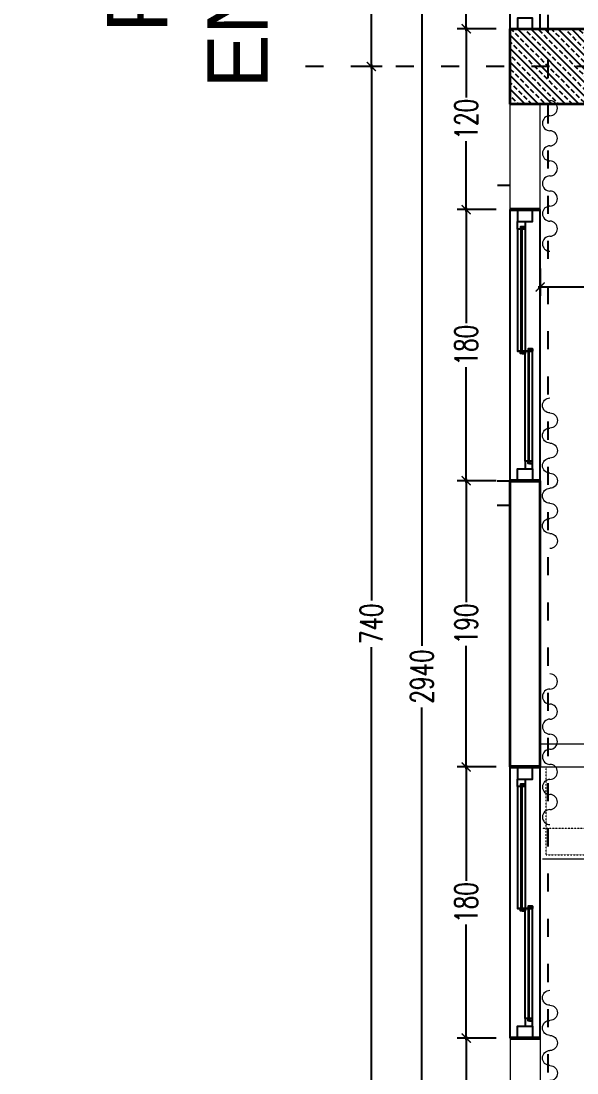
# Model space of a CAD drawing. Header units: centimetres. Extents: x -3207095 to 15275363, y -32656 to 4798027.
# Drawn here: x 681582 to 681951, y 4438024 to 4438722 of the extents above; entities that cross this region are included whole.
import ezdxf

# ---------------------------------------------------------------- set-up
doc = ezdxf.new("R2010")
doc.units = ezdxf.units.CM
for name, pattern in [('ACAD_ISO03W100', [30, 12, -18]), ('DASHED2', [0.375, 0.25, -0.125]), ('DUZ', [500, 500])]:
    doc.linetypes.add(name, pattern=pattern)
doc.layers.get('0').update_dxf_attribs({"color": 1, "linetype": 'DUZ'})
for name, color, linetype in [('AGAC', 116, 'Continuous'), ('DIM', 1, 'DUZ'), ('KOLTAR_F', 145, 'Continuous'), ('PEN', 161, 'Continuous'), ('söve', 26, 'DUZ')]:
    doc.layers.add(name, color=color, linetype=linetype)
for name, color, linetype, lineweight in [('cam', 143, 'Continuous', 20), ('DUV', 220, 'Continuous', 50), ('DUVAR', 7, 'Continuous', 35), ('FE_PERDE', 205, 'Continuous', 15), ('Fix & Furniture', 144, 'Continuous', 13), ('gor25', 142, 'Continuous', 25), ('iç duvar', 7, 'Continuous', 50), ('KOLON_F', 3, 'Continuous', 35)]:
    doc.layers.add(name, color=color, linetype=linetype, lineweight=lineweight)
doc.styles.add('DIM', font='ROMANSTW.SHX', dxfattribs={"width": 0.7})
doc.dimstyles.new('1_100', dxfattribs={"dimtxt": 15, "dimasz": 6, "dimexe": 6, "dimexo": 0, "dimgap": 2, "dimtad": 0, "dimdec": 1, "dimzin": 11, "dimdsep": 46, "dimtxsty": 'DIM', "dimblk": 'ARCHTICK', "dimcen": 3, "dimdle": 1.25, "dimclrt": 2, "dimadec": 0, "dimazin": 0, "dimtfac": 1.25, "dimtdec": 1, "dimtix": 1, "dimtofl": 0, "dimtmove": 1, "dimatfit": 3, "dimldrblk": 'ARCHTICK', "dimfxl": 20, "dimfxlon": 1, "dimtolj": 1, "dimtzin": 0, "dimarcsym": 0})

# ---------------------------------------------------------------- blocks, each defined once
blk = doc.blocks.new('GEN_BLOCK00601')
at = {"linetype": 'Continuous', "ltscale": 50}
for centre, start, end in [((50, 50), 0, 180), ((250, 50), 0, 180), ((450, 50), 0, 180), ((650, 50), 0, 180), ((850, 50), 0, 180), ((150, 50), 180, 0), ((350, 50), 180, 0), ((550, 50), 180, 0), ((750, 50), 180, 0), ((950, 50), 180, 0)]:
    blk.add_arc(centre, 50, start, end, dxfattribs=at)
for tag in ['Sfb', 'FLOOR']:
    blk.add_attdef(tag, (0, 0), '', height=1)
blk = doc.blocks.new('_ArchTick')
at = {"color": 0, "linetype": 'ByBlock', "const_width": 0.15}
blk.add_lwpolyline([(-0.5, -0.5), (0.5, 0.5)], dxfattribs=at)
blk = doc.blocks.new('*D5594')
at = {"layer": 'Defpoints', "color": 0, "linetype": 'Continuous', "lineweight": 5, "transparency": 16777216}
for p in [(681906.79, 4438895.94), (681877.68, 4438716.93), (681906.79, 4438716.93)]:
    blk.add_point(p, dxfattribs=at)
at = {"layer": 'DIM', "color": 0, "linetype": 'Continuous', "lineweight": -2, "transparency": 16777216}
for p, q in [((681897.68, 4438895.94), (681871.68, 4438895.94)), ((681877.68, 4438897.19), (681877.68, 4438820.68)), ((681877.68, 4438715.68), (681877.68, 4438792.18)), ((681897.68, 4438716.93), (681871.68, 4438716.93))]:
    blk.add_line(p, q, dxfattribs=at)
at = {"layer": 'DIM', "color": 0, "linetype": 'Continuous', "lineweight": -2, "transparency": 16777216, "xscale": 6, "yscale": 6, "zscale": 6}
for p, rotation in [((681877.68, 4438895.94), 90), ((681877.68, 4438716.93), 270)]:
    blk.add_blockref('_ArchTick', p, dxfattribs=dict(at, rotation=rotation))
at = {"layer": 'DIM', "color": 2, "linetype": 'Continuous', "lineweight": 5, "transparency": 16777216, "insert": (681877.68, 4438806.43), "char_height": 15, "attachment_point": 5, "rotation": 90, "style": 'DIM'}
blk.add_mtext('\\A1;179', dxfattribs=at)
blk = doc.blocks.new('*D5595')
at = {"layer": 'Defpoints', "color": 0, "linetype": 'Continuous', "lineweight": 5, "transparency": 16777216}
for p in [(681906.79, 4438716.93), (681877.68, 4438596.93), (681906.79, 4438596.93)]:
    blk.add_point(p, dxfattribs=at)
at = {"layer": 'DIM', "color": 0, "linetype": 'Continuous', "lineweight": -2, "transparency": 16777216}
for p, q in [((681897.68, 4438716.93), (681871.68, 4438716.93)), ((681877.68, 4438718.18), (681877.68, 4438671.43)), ((681877.68, 4438595.68), (681877.68, 4438642.43)), ((681897.68, 4438596.93), (681871.68, 4438596.93))]:
    blk.add_line(p, q, dxfattribs=at)
at = {"layer": 'DIM', "color": 0, "linetype": 'Continuous', "lineweight": -2, "transparency": 16777216, "xscale": 6, "yscale": 6, "zscale": 6}
for p, rotation in [((681877.68, 4438716.93), 90), ((681877.68, 4438596.93), 270)]:
    blk.add_blockref('_ArchTick', p, dxfattribs=dict(at, rotation=rotation))
at = {"layer": 'DIM', "color": 2, "linetype": 'Continuous', "lineweight": 5, "transparency": 16777216, "insert": (681877.68, 4438656.93), "char_height": 15, "attachment_point": 5, "rotation": 90, "style": 'DIM'}
blk.add_mtext('\\A1;120', dxfattribs=at)
blk = doc.blocks.new('*D5596')
at = {"layer": 'Defpoints', "color": 0, "linetype": 'Continuous', "lineweight": 5, "transparency": 16777216}
for p in [(681906.79, 4438596.93), (681877.68, 4438416.93), (681906.79, 4438416.93)]:
    blk.add_point(p, dxfattribs=at)
at = {"layer": 'DIM', "color": 0, "linetype": 'Continuous', "lineweight": -2, "transparency": 16777216}
for p, q in [((681897.68, 4438596.93), (681871.68, 4438596.93)), ((681877.68, 4438598.18), (681877.68, 4438521.43)), ((681877.68, 4438415.68), (681877.68, 4438492.43)), ((681897.68, 4438416.93), (681871.68, 4438416.93))]:
    blk.add_line(p, q, dxfattribs=at)
at = {"layer": 'DIM', "color": 0, "linetype": 'Continuous', "lineweight": -2, "transparency": 16777216, "xscale": 6, "yscale": 6, "zscale": 6}
for p, rotation in [((681877.68, 4438596.93), 90), ((681877.68, 4438416.93), 270)]:
    blk.add_blockref('_ArchTick', p, dxfattribs=dict(at, rotation=rotation))
at = {"layer": 'DIM', "color": 2, "linetype": 'Continuous', "lineweight": 5, "transparency": 16777216, "insert": (681877.68, 4438506.93), "char_height": 15, "attachment_point": 5, "rotation": 90, "style": 'DIM'}
blk.add_mtext('\\A1;180', dxfattribs=at)
blk = doc.blocks.new('*D5597')
at = {"layer": 'Defpoints', "color": 0, "linetype": 'Continuous', "lineweight": 5, "transparency": 16777216}
for p in [(681877.68, 4438416.93), (681906.79, 4438416.93), (681906.79, 4438226.93)]:
    blk.add_point(p, dxfattribs=at)
at = {"layer": 'DIM', "color": 0, "linetype": 'Continuous', "lineweight": -2, "transparency": 16777216}
for p, q in [((681897.68, 4438416.93), (681871.68, 4438416.93)), ((681877.68, 4438418.18), (681877.68, 4438336.43)), ((681877.68, 4438225.68), (681877.68, 4438307.43)), ((681897.68, 4438226.93), (681871.68, 4438226.93))]:
    blk.add_line(p, q, dxfattribs=at)
at = {"layer": 'DIM', "color": 0, "linetype": 'Continuous', "lineweight": -2, "transparency": 16777216, "xscale": 6, "yscale": 6, "zscale": 6}
for p, rotation in [((681877.68, 4438416.93), 90), ((681877.68, 4438226.93), 270)]:
    blk.add_blockref('_ArchTick', p, dxfattribs=dict(at, rotation=rotation))
at = {"layer": 'DIM', "color": 2, "linetype": 'Continuous', "lineweight": 5, "transparency": 16777216, "insert": (681877.68, 4438321.93), "char_height": 15, "attachment_point": 5, "rotation": 90, "style": 'DIM'}
blk.add_mtext('\\A1;190', dxfattribs=at)
blk = doc.blocks.new('*D5598')
at = {"layer": 'Defpoints', "color": 0, "linetype": 'Continuous', "lineweight": 5, "transparency": 16777216}
for p in [(681877.68, 4438226.93), (681906.79, 4438226.93), (681906.79, 4438046.93)]:
    blk.add_point(p, dxfattribs=at)
at = {"layer": 'DIM', "color": 0, "linetype": 'Continuous', "lineweight": -2, "transparency": 16777216}
for p, q in [((681897.68, 4438226.93), (681871.68, 4438226.93)), ((681877.68, 4438228.18), (681877.68, 4438151.43)), ((681877.68, 4438045.68), (681877.68, 4438122.43)), ((681897.68, 4438046.93), (681871.68, 4438046.93))]:
    blk.add_line(p, q, dxfattribs=at)
at = {"layer": 'DIM', "color": 0, "linetype": 'Continuous', "lineweight": -2, "transparency": 16777216, "xscale": 6, "yscale": 6, "zscale": 6}
for p, rotation in [((681877.68, 4438226.93), 90), ((681877.68, 4438046.93), 270)]:
    blk.add_blockref('_ArchTick', p, dxfattribs=dict(at, rotation=rotation))
at = {"layer": 'DIM', "color": 2, "linetype": 'Continuous', "lineweight": 5, "transparency": 16777216, "insert": (681877.68, 4438136.93), "char_height": 15, "attachment_point": 5, "rotation": 90, "style": 'DIM'}
blk.add_mtext('\\A1;180', dxfattribs=at)
blk = doc.blocks.new('*D5599')
at = {"layer": 'Defpoints', "color": 0, "linetype": 'Continuous', "lineweight": 5, "transparency": 16777216}
for p in [(681906.79, 4438046.93), (681877.68, 4437856.93), (681906.79, 4437856.93)]:
    blk.add_point(p, dxfattribs=at)
at = {"layer": 'DIM', "color": 0, "linetype": 'Continuous', "lineweight": -2, "transparency": 16777216}
for p, q in [((681897.68, 4438046.93), (681871.68, 4438046.93)), ((681877.68, 4438048.18), (681877.68, 4437966.43)), ((681877.68, 4437855.68), (681877.68, 4437937.43)), ((681897.68, 4437856.93), (681871.68, 4437856.93))]:
    blk.add_line(p, q, dxfattribs=at)
at = {"layer": 'DIM', "color": 0, "linetype": 'Continuous', "lineweight": -2, "transparency": 16777216, "xscale": 6, "yscale": 6, "zscale": 6}
for p, rotation in [((681877.68, 4438046.93), 90), ((681877.68, 4437856.93), 270)]:
    blk.add_blockref('_ArchTick', p, dxfattribs=dict(at, rotation=rotation))
at = {"layer": 'DIM', "color": 2, "linetype": 'Continuous', "lineweight": 5, "transparency": 16777216, "insert": (681877.68, 4437951.93), "char_height": 15, "attachment_point": 5, "rotation": 90, "style": 'DIM'}
blk.add_mtext('\\A1;190', dxfattribs=at)
blk = doc.blocks.new('*D4543')
at = {"layer": 'Defpoints', "color": 0, "linetype": 'Continuous', "lineweight": 5, "transparency": 16777216}
for p in [(681821.87, 4439211.93), (681814.69, 4438691.93), (681821.87, 4438691.93)]:
    blk.add_point(p, dxfattribs=at)
at = {"layer": 'DIM', "color": 0, "linetype": 'Continuous', "lineweight": -2, "transparency": 16777216}
for p, q in [((681821.87, 4439211.93), (681808.69, 4439211.93)), ((681814.69, 4439213.18), (681814.69, 4438967.43)), ((681814.69, 4438690.68), (681814.69, 4438936.43)), ((681821.87, 4438691.93), (681808.69, 4438691.93))]:
    blk.add_line(p, q, dxfattribs=at)
at = {"layer": 'DIM', "color": 0, "linetype": 'Continuous', "lineweight": -2, "transparency": 16777216, "xscale": 6, "yscale": 6, "zscale": 6}
for p, rotation in [((681814.69, 4439211.93), 90), ((681814.69, 4438691.93), 270)]:
    blk.add_blockref('_ArchTick', p, dxfattribs=dict(at, rotation=rotation))
at = {"layer": 'DIM', "color": 2, "linetype": 'Continuous', "lineweight": 5, "transparency": 16777216, "insert": (681814.69, 4438951.93), "char_height": 15, "attachment_point": 5, "rotation": 90, "style": 'DIM'}
blk.add_mtext('\\A1;520', dxfattribs=at)
blk = doc.blocks.new('*D4544')
at = {"layer": 'Defpoints', "color": 0, "linetype": 'Continuous', "lineweight": 5, "transparency": 16777216}
for p in [(681821.87, 4438691.93), (681814.69, 4437951.93), (681821.87, 4437951.93)]:
    blk.add_point(p, dxfattribs=at)
at = {"layer": 'DIM', "color": 0, "linetype": 'Continuous', "lineweight": -2, "transparency": 16777216}
for p, q in [((681821.87, 4438691.93), (681808.69, 4438691.93)), ((681814.69, 4438693.18), (681814.69, 4438337.43)), ((681814.69, 4437950.68), (681814.69, 4438306.43)), ((681821.87, 4437951.93), (681808.69, 4437951.93))]:
    blk.add_line(p, q, dxfattribs=at)
at = {"layer": 'DIM', "color": 0, "linetype": 'Continuous', "lineweight": -2, "transparency": 16777216, "xscale": 6, "yscale": 6, "zscale": 6}
for p, rotation in [((681814.69, 4438691.93), 90), ((681814.69, 4437951.93), 270)]:
    blk.add_blockref('_ArchTick', p, dxfattribs=dict(at, rotation=rotation))
at = {"layer": 'DIM', "color": 2, "linetype": 'Continuous', "lineweight": 5, "transparency": 16777216, "insert": (681814.69, 4438321.93), "char_height": 15, "attachment_point": 5, "rotation": 90, "style": 'DIM'}
blk.add_mtext('\\A1;740', dxfattribs=at)
blk = doc.blocks.new('*D4548')
at = {"layer": 'Defpoints', "color": 0, "linetype": 'Continuous', "lineweight": 5, "transparency": 16777216}
for p in [(681848.22, 4439756.93), (681871.68, 4439756.93), (681871.68, 4436816.93)]:
    blk.add_point(p, dxfattribs=at)
at = {"layer": 'DIM', "color": 0, "linetype": 'Continuous', "lineweight": -2, "transparency": 16777216}
for p, q in [((681868.22, 4439756.93), (681842.22, 4439756.93)), ((681848.22, 4439758.18), (681848.22, 4438307.43)), ((681848.22, 4436815.68), (681848.22, 4438266.43)), ((681868.22, 4436816.93), (681842.22, 4436816.93))]:
    blk.add_line(p, q, dxfattribs=at)
at = {"layer": 'DIM', "color": 0, "linetype": 'Continuous', "lineweight": -2, "transparency": 16777216, "xscale": 6, "yscale": 6, "zscale": 6}
for p, rotation in [((681848.22, 4439756.93), 90), ((681848.22, 4436816.93), 270)]:
    blk.add_blockref('_ArchTick', p, dxfattribs=dict(at, rotation=rotation))
at = {"layer": 'DIM', "color": 2, "linetype": 'Continuous', "lineweight": 5, "transparency": 16777216, "insert": (681848.22, 4438286.93), "char_height": 15, "attachment_point": 5, "rotation": 90, "style": 'DIM'}
blk.add_mtext('\\A1;2940', dxfattribs=at)
blk = doc.blocks.new('*D5819')
at = {"layer": 'Defpoints', "color": 0, "linetype": 'Continuous', "lineweight": 5, "transparency": 16777216}
for p in [(691256.93, 4438668.74), (0, 4437978.74), (691238.54, 4437978.74)]:
    blk.add_point(p, dxfattribs=at)
at = {"layer": 'DIM', "color": 0, "linetype": 'Continuous', "lineweight": -2, "transparency": 16777216}
for p, q in [((691238.54, 4438669.99), (691238.54, 4438339.24)), ((691256.93, 4438668.74), (691232.54, 4438668.74)), ((691238.54, 4437977.49), (691238.54, 4438308.24)), ((691218.54, 4437978.74), (691244.54, 4437978.74))]:
    blk.add_line(p, q, dxfattribs=at)
at = {"layer": 'DIM', "color": 0, "linetype": 'Continuous', "lineweight": -2, "transparency": 16777216, "xscale": 6, "yscale": 6, "zscale": 6}
for p, rotation in [((691238.54, 4438668.74), 90), ((691238.54, 4437978.74), 270)]:
    blk.add_blockref('_ArchTick', p, dxfattribs=dict(at, rotation=rotation))
at = {"layer": 'DIM', "color": 2, "linetype": 'Continuous', "lineweight": 5, "transparency": 16777216, "insert": (691238.54, 4438323.74), "char_height": 15, "attachment_point": 5, "rotation": 90, "style": 'DIM'}
blk.add_mtext('\\A1;690', dxfattribs=at)
blk = doc.blocks.new('*D5893')
at = {"layer": 'Defpoints', "color": 0, "linetype": 'Continuous', "lineweight": 5, "transparency": 16777216}
for p in [(681926.79, 4438557.8), (682120.62, 4438557.8), (681926.79, 4438545.58)]:
    blk.add_point(p, dxfattribs=at)
at = {"layer": 'DIM', "color": 0, "linetype": 'Continuous', "lineweight": -2, "transparency": 16777216}
for p, q in [((681926.79, 4438557.8), (681926.79, 4438539.58)), ((682120.62, 4438557.8), (682120.62, 4438539.58)), ((681925.54, 4438545.58), (682001.71, 4438545.58)), ((682121.87, 4438545.58), (682045.71, 4438545.58))]:
    blk.add_line(p, q, dxfattribs=at)
at = {"layer": 'DIM', "color": 0, "linetype": 'Continuous', "lineweight": -2, "transparency": 16777216, "xscale": 6, "yscale": 6, "zscale": 6}
for p, rotation in [((681926.79, 4438545.58), 180.0000000236755), ((682120.62, 4438545.58), 2.367554152726825e-08)]:
    blk.add_blockref('_ArchTick', p, dxfattribs=dict(at, rotation=rotation))
at = {"layer": 'DIM', "color": 2, "linetype": 'Continuous', "lineweight": 5, "transparency": 16777216, "insert": (682023.71, 4438545.58), "char_height": 15, "attachment_point": 5, "rotation": 0, "style": 'DIM'}
blk.add_mtext('\\A1;193.8', dxfattribs=at)

msp = doc.modelspace()

# ---------------------------------------------------------------- hatches: boundary and pattern name
at = {"layer": 'KOLTAR_F'}
h = msp.add_hatch(dxfattribs=at)
h.set_pattern_fill('ANSI33', color=256, angle=90, style=0)
h.set_pattern_definition([(135, (5186319.261, 3778083.4494), (-4.4901280605, -4.4901280605), []), (135, (5186319.261, 3778087.9395), (-4.4901280605, -4.4901280605), [3.175, -1.5875])])
h.paths.add_polyline_path([(681906.79, 4438666.93), (681906.79, 4438716.93), (681956.79, 4438716.93), (681956.79, 4438666.93)])

# ---------------------------------------------------------------- linework, layer by layer
at = {"color": 232, "linetype": 'ACAD_ISO03W100'}
for p, q in [((681931.79, 4439926.16), (681931.79, 4436667.31)), ((685862.98, 4438691.93), (681754.42, 4438691.93))]:
    msp.add_line(p, q, dxfattribs=at)
at = {"layer": 'AGAC'}
for p, q in [((681906.79, 4438716.93), (681906.79, 4438895.94)), ((681926.79, 4438715.94), (681926.79, 4438895.94)), ((681906.79, 4438416.93), (681906.79, 4438596.93)), ((681926.79, 4438416.93), (681926.79, 4438596.93)), ((681906.79, 4438046.93), (681906.79, 4438226.93)), ((681926.79, 4438046.93), (681926.79, 4438226.93))]:
    msp.add_line(p, q, dxfattribs=at)
at = {"layer": 'cam'}
for p, q in [((681913.79, 4438585.43), (681913.79, 4438501.43)), ((681914.29, 4438585.43), (681914.29, 4438501.43)), ((681914.79, 4438585.43), (681914.79, 4438501.43)), ((681918.79, 4438428.43), (681918.79, 4438504.43)), ((681919.29, 4438428.43), (681919.29, 4438504.43)), ((681919.79, 4438428.43), (681919.79, 4438504.43)), ((681913.79, 4438215.43), (681913.79, 4438131.43)), ((681914.29, 4438215.43), (681914.29, 4438131.43)), ((681914.79, 4438215.43), (681914.79, 4438131.43)), ((681918.79, 4438058.43), (681918.79, 4438134.43)), ((681919.29, 4438058.43), (681919.29, 4438134.43)), ((681919.79, 4438058.43), (681919.79, 4438134.43))]:
    msp.add_line(p, q, dxfattribs=at)
at = {"layer": 'DUV'}
for p, q in [((681926.79, 4438596.93), (681906.79, 4438596.93)), ((681926.79, 4438416.93), (681906.79, 4438416.93)), ((681926.79, 4438226.93), (681906.79, 4438226.93)), ((681926.79, 4438226.93), (681906.79, 4438226.93)), ((681926.79, 4438226.93), (681906.79, 4438226.93)), ((681926.79, 4438046.93), (681906.79, 4438046.93)), ((681926.79, 4438046.93), (681906.79, 4438046.93)), ((681926.79, 4438046.93), (681906.79, 4438046.93))]:
    msp.add_line(p, q, dxfattribs=at)
at = {"layer": 'DUVAR'}
for p, q in [((681926.79, 4438596.93), (681906.79, 4438596.93)), ((681926.79, 4438416.93), (681906.79, 4438416.93)), ((681906.79, 4438226.93), (681906.79, 4438416.93)), ((681926.79, 4438226.93), (681926.79, 4438416.93)), ((681926.79, 4438226.93), (681906.79, 4438226.93)), ((681926.79, 4438046.93), (681906.79, 4438046.93))]:
    msp.add_line(p, q, dxfattribs=at)
at = {"layer": 'Fix & Furniture', "linetype": 'DASHED2', "ltscale": 0.02}
for p, q in [((681930.83, 4438168.51), (681930.83, 4438226.93)), ((681928.29, 4438186.29), (682812.27, 4438186.29)), ((681930.83, 4438168.51), (682546.59, 4438168.51))]:
    msp.add_line(p, q, dxfattribs=at)
at = {"layer": 'Fix & Furniture'}
msp.add_line((681928.29, 4438165.97), (682549.13, 4438165.97), dxfattribs=at)
at = {"layer": 'gor25'}
for p, q in [((681911.79, 4438583.93), (681911.79, 4438502.93)), ((681916.79, 4438583.93), (681916.79, 4438502.93)), ((681916.79, 4438429.93), (681916.79, 4438502.93)), ((681921.79, 4438429.93), (681921.79, 4438502.93)), ((681911.79, 4438213.93), (681911.79, 4438132.93)), ((681916.79, 4438213.93), (681916.79, 4438132.93)), ((681916.79, 4438059.93), (681916.79, 4438132.93)), ((681921.79, 4438059.93), (681921.79, 4438132.93))]:
    msp.add_line(p, q, dxfattribs=at)
at = {"layer": 'iç duvar', "color": 7, "lineweight": 18}
for p, q in [((681906.79, 4438596.93), (681906.79, 4438666.93)), ((681926.79, 4438596.93), (681926.79, 4438666.93)), ((681906.79, 4438046.93), (681906.79, 4437976.93)), ((681926.79, 4438046.93), (681926.79, 4437976.93))]:
    msp.add_line(p, q, dxfattribs=at)
at = {"layer": 'iç duvar', "color": 7, "linetype": 'Continuous', "lineweight": 5}
for p, q in [((681926.79, 4438242.17), (682860.55, 4438242.17)), ((681926.79, 4438226.93), (682858.74, 4438226.93))]:
    msp.add_line(p, q, dxfattribs=at)
at = {"layer": 'KOLON_F'}
msp.add_lwpolyline([(681906.79, 4438666.93), (681906.79, 4438716.93), (681956.79, 4438716.93), (681956.79, 4438666.93)], close=True, dxfattribs=at)
at = {"layer": 'PEN'}
for points in [[(681921.79, 4438723.94), (681921.79, 4438723.94), (681911.79, 4438723.94), (681911.79, 4438716.93), (681911.79, 4438716.93), (681921.79, 4438716.93), (681921.79, 4438716.93), (681921.79, 4438716.93), (681921.79, 4438723.94)], [(681911.79, 4438588.93), (681911.79, 4438588.93), (681921.79, 4438588.93), (681921.79, 4438596.93), (681921.79, 4438596.93), (681911.79, 4438596.93), (681911.79, 4438596.93), (681911.79, 4438596.93), (681911.79, 4438588.93)], [(681911.79, 4438588.93), (681911.79, 4438588.93), (681916.79, 4438588.93), (681916.79, 4438585.43), (681914.79, 4438585.43), (681913.79, 4438585.43), (681913.79, 4438583.93), (681911.79, 4438583.93), (681911.79, 4438588.93)], [(681916.79, 4438585.43), (681916.79, 4438583.93), (681914.79, 4438583.93), (681914.79, 4438585.43)], [(681911.79, 4438502.93), (681911.79, 4438502.93), (681916.79, 4438502.93), (681916.79, 4438501.43), (681914.79, 4438501.43), (681913.79, 4438501.43), (681913.79, 4438502.93), (681911.79, 4438502.93), (681911.79, 4438502.93)], [(681916.79, 4438501.43), (681916.79, 4438502.93), (681914.79, 4438502.93), (681914.79, 4438501.43)], [(681916.79, 4438502.93), (681916.79, 4438502.93), (681921.79, 4438502.93), (681921.79, 4438504.43), (681919.79, 4438504.43), (681918.79, 4438504.43), (681918.79, 4438502.93), (681916.79, 4438502.93), (681916.79, 4438502.93)], [(681921.79, 4438504.43), (681921.79, 4438502.93), (681919.79, 4438502.93), (681919.79, 4438504.43)], [(681916.79, 4438424.93), (681916.79, 4438424.93), (681921.79, 4438424.93), (681921.79, 4438428.43), (681919.79, 4438428.43), (681918.79, 4438428.43), (681918.79, 4438429.93), (681916.79, 4438429.93), (681916.79, 4438424.93)], [(681921.79, 4438428.43), (681921.79, 4438429.93), (681919.79, 4438429.93), (681919.79, 4438428.43)], [(681911.79, 4438424.93), (681911.79, 4438424.93), (681921.79, 4438424.93), (681921.79, 4438416.93), (681921.79, 4438416.93), (681911.79, 4438416.93), (681911.79, 4438416.93), (681911.79, 4438416.93), (681911.79, 4438424.93)], [(681911.79, 4438218.93), (681911.79, 4438218.93), (681921.79, 4438218.93), (681921.79, 4438226.93), (681921.79, 4438226.93), (681911.79, 4438226.93), (681911.79, 4438226.93), (681911.79, 4438226.93), (681911.79, 4438218.93)], [(681911.79, 4438218.93), (681911.79, 4438218.93), (681916.79, 4438218.93), (681916.79, 4438215.43), (681914.79, 4438215.43), (681913.79, 4438215.43), (681913.79, 4438213.93), (681911.79, 4438213.93), (681911.79, 4438218.93)], [(681916.79, 4438215.43), (681916.79, 4438213.93), (681914.79, 4438213.93), (681914.79, 4438215.43)], [(681911.79, 4438132.93), (681911.79, 4438132.93), (681916.79, 4438132.93), (681916.79, 4438131.43), (681914.79, 4438131.43), (681913.79, 4438131.43), (681913.79, 4438132.93), (681911.79, 4438132.93), (681911.79, 4438132.93)], [(681916.79, 4438131.43), (681916.79, 4438132.93), (681914.79, 4438132.93), (681914.79, 4438131.43)], [(681916.79, 4438132.93), (681916.79, 4438132.93), (681921.79, 4438132.93), (681921.79, 4438134.43), (681919.79, 4438134.43), (681918.79, 4438134.43), (681918.79, 4438132.93), (681916.79, 4438132.93), (681916.79, 4438132.93)], [(681921.79, 4438134.43), (681921.79, 4438132.93), (681919.79, 4438132.93), (681919.79, 4438134.43)], [(681916.79, 4438054.93), (681916.79, 4438054.93), (681921.79, 4438054.93), (681921.79, 4438058.43), (681919.79, 4438058.43), (681918.79, 4438058.43), (681918.79, 4438059.93), (681916.79, 4438059.93), (681916.79, 4438054.93)], [(681921.79, 4438058.43), (681921.79, 4438059.93), (681919.79, 4438059.93), (681919.79, 4438058.43)], [(681911.79, 4438054.93), (681911.79, 4438054.93), (681921.79, 4438054.93), (681921.79, 4438046.93), (681921.79, 4438046.93), (681911.79, 4438046.93), (681911.79, 4438046.93), (681911.79, 4438046.93), (681911.79, 4438054.93)]]:
    msp.add_lwpolyline(points, close=True, dxfattribs=at)
at = {"layer": 'söve'}
for p, q in [((681898.42, 4438613.06), (681906.79, 4438613.06)), ((681898.21, 4438416.93), (681906.79, 4438416.93)), ((681898.21, 4438400.8), (681906.79, 4438400.8))]:
    msp.add_line(p, q, dxfattribs=at)

# ---------------------------------------------------------------- block references
at = {"layer": 'FE_PERDE', "extrusion": (0, 0, -1), "yscale": 0.100000202655411, "zscale": -0.100000202655411, "rotation": 90}
for p, xscale in [((-681928.29, 4438669.25), -0.100000202655411), ((-681928.29, 4437978.7), 0.100000202655411)]:
    msp.add_blockref('GEN_BLOCK00601', p, dxfattribs=dict(at, xscale=xscale))
at = {"layer": 'FE_PERDE', "yscale": 0.100000202655411, "zscale": 0.100000202655411, "rotation": 270}
for p, xscale in [((681928.29, 4438371.93), -0.100000202655411), ((681928.29, 4438288.66), 0.100000202655411)]:
    msp.add_blockref('GEN_BLOCK00601', p, dxfattribs=dict(at, xscale=xscale))

# ---------------------------------------------------------------- texts
at = {"insert": (681639.11, 4438677.35), "char_height": 60, "attachment_point": 1, "rotation": 90}
msp.add_mtext_dynamic_manual_height_columns('{\\fCentury Gothic|b0|i0|c162|p34;\\C7; \\H0.66667x; PRAVITY ENTRANCE}', width=320.5937, gutter_width=12.5, heights=[0], dxfattribs=at)

# ---------------------------------------------------------------- dimensions: what is measured, and where the dimension line sits
at = {"layer": 'DIM', "linetype": 'Continuous', "lineweight": 5}
for base, p1, p2, picture, middle in [((681848.22, 4439756.93), (681871.68, 4436816.93), (681871.68, 4439756.93), '*D4548', (681848.22, 4438286.93)), ((681814.69, 4438691.93), (681821.87, 4439211.93), (681821.87, 4438691.93), '*D4543', (681814.69, 4438951.93)), ((681877.68, 4438716.93), (681906.79, 4438895.94), (681906.79, 4438716.93), '*D5594', (681877.68, 4438806.43)), ((681877.68, 4438596.93), (681906.79, 4438716.93), (681906.79, 4438596.93), '*D5595', (681877.68, 4438656.93)), ((681814.69, 4437951.93), (681821.87, 4438691.93), (681821.87, 4437951.93), '*D4544', (681814.69, 4438321.93)), ((691238.54, 4437978.74), (691256.93, 4438668.74), (0, 4437978.74), '*D5819', (691238.54, 4438323.74)), ((681877.68, 4438416.93), (681906.79, 4438596.93), (681906.79, 4438416.93), '*D5596', (681877.68, 4438506.93)), ((681877.68, 4438416.93), (681906.79, 4438226.93), (681906.79, 4438416.93), '*D5597', (681877.68, 4438321.93)), ((681877.68, 4438226.93), (681906.79, 4438046.93), (681906.79, 4438226.93), '*D5598', (681877.68, 4438136.93)), ((681877.68, 4437856.93), (681906.79, 4438046.93), (681906.79, 4437856.93), '*D5599', (681877.68, 4437951.93))]:
    dim = msp.add_linear_dim(base=base, p1=p1, p2=p2, angle=90, dimstyle='1_100', dxfattribs=at)
    dim.commit()
    dim.dimension.update_dxf_attribs({"geometry": picture, "text_midpoint": middle})
dim = msp.add_aligned_dim(p1=(682120.62, 4438557.8), p2=(681926.79, 4438557.8), distance=12.22, dimstyle='1_100', dxfattribs=at)
dim.commit()
dim.dimension.update_dxf_attribs({"geometry": '*D5893', "text_midpoint": (682023.71, 4438545.58)})

doc.saveas('drawing.dxf')
